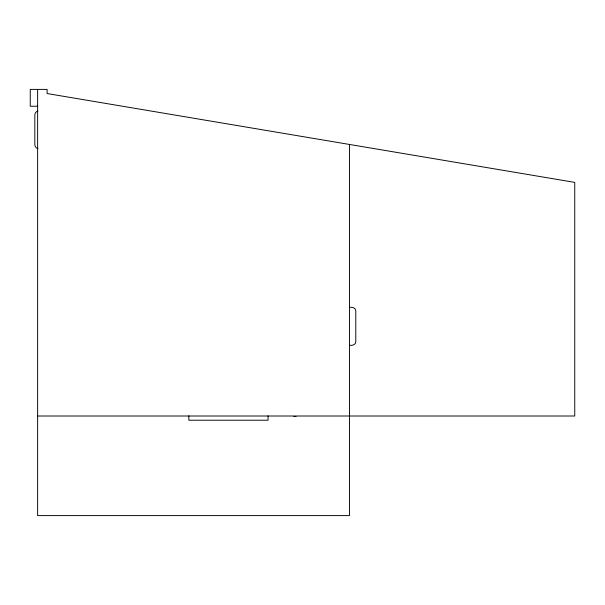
<?xml version="1.0" encoding="UTF-8"?>
<svg xmlns="http://www.w3.org/2000/svg" width="605" height="605" viewBox="0 0 605 605"><rect width="100%" height="100%" fill="white"/><g stroke="black" fill="none" stroke-linecap="round" stroke-linejoin="round"><path stroke-width="0.91" d="M37.654 106.246L30.25 106.246L30.25 89.396L47.107 89.396L47.107 93.541L574.75 182.385L574.75 416.006L37.623 416.006M349.471 307.363C351.921 306.939 355.672 307.756 355.785 310.811L355.785 341.848C355.672 344.903 351.921 345.712 349.471 345.296M293.886 416.429L296.011 416.429M349.471 144.451L349.471 515.604L37.623 515.604L37.623 89.396M268.06 415.854L268.06 420.218L188.858 420.218L188.858 415.854M37.949 148.641A4.212 4.212 0 0 1 34.825 144.572L34.825 115.071A4.212 4.212 0 0 1 37.949 111.002"/></g></svg>
